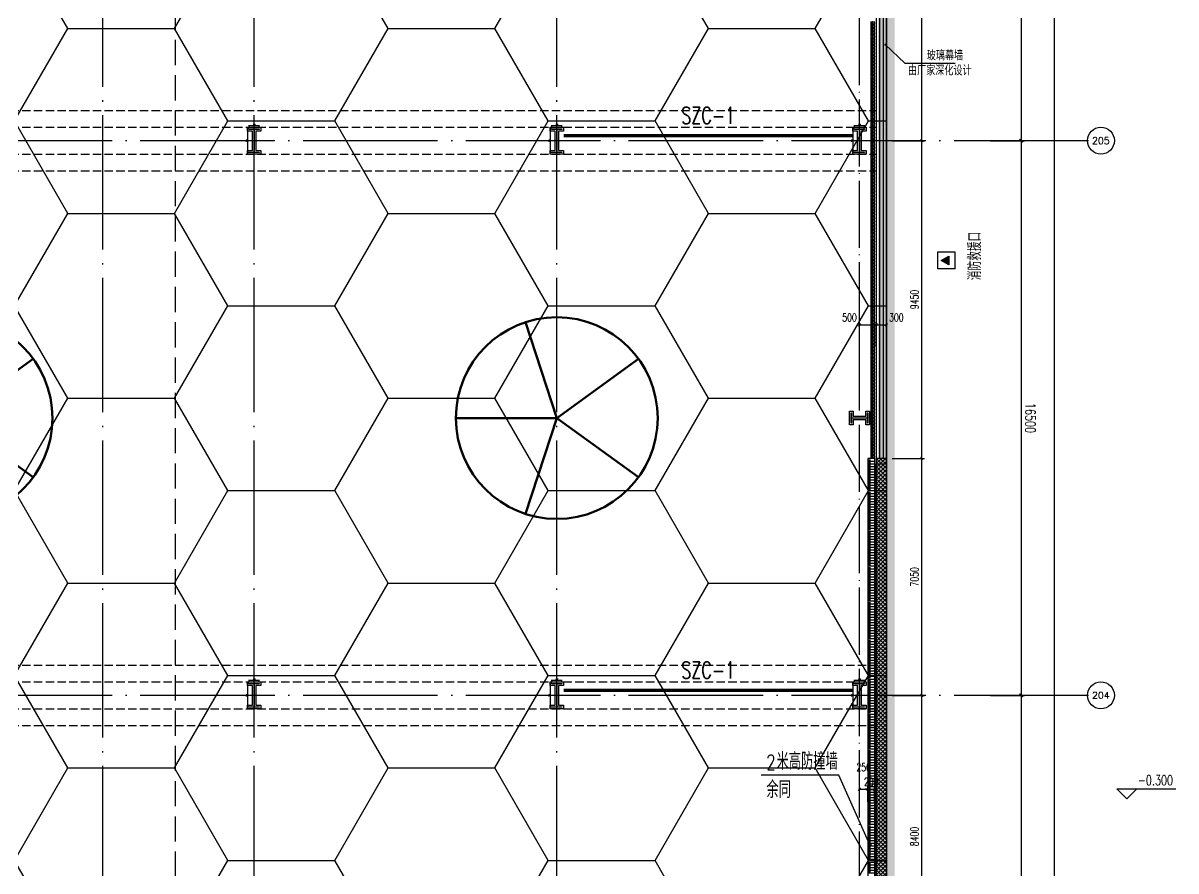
# Model space of a CAD drawing. Extents: x -821772 to -21949, y 506164 to 1049594.
# Drawn here: x -153727 to -119443, y 684346 to 709570 of the extents above; entities that cross this region are included whole.
import ezdxf
from ezdxf.enums import TextEntityAlignment as Align
from ezdxf.xclip import XClip

# ---------------------------------------------------------------- set-up
doc = ezdxf.new("R2010")
doc.units = 0
doc.header["$LTSCALE"] = 1000
doc.header["$MEASUREMENT"] = 0
doc.header["$XCLIPFRAME"] = 2
for name, pattern in [('10平面20250807_t3$0$CENTER', [2, 1.25, -0.25, 0.25, -0.25]), ('10平面20250807_t3$0$DASH', [0.35, 0.25, -0.1]), ('10平面20250807_t3$0$DOTE', [2.42, 2, -0.2, 0.02, -0.2]), ('DASH', [0.35, 0.25, -0.1])]:
    doc.linetypes.add(name, pattern=pattern)
doc.layers.get('Defpoints').update_dxf_attribs({"color": 210})
for name, color, linetype, lineweight in [('1-防火分区线', 201, 'DASH', 50), ('10平面20250807_t3$0$THIN', 8, 'Continuous', 0), ('10平面20250807_t3$0$柱间支撑', 8, '10平面20250807_t3$0$CENTER', 0)]:
    doc.layers.add(name, color=color, linetype=linetype, lineweight=lineweight)
for name, color, linetype in [('10平面20250807_t3$0$99平面图例外参$0$A-HATCH-2', 8, 'Continuous'), ('10平面20250807_t3$0$A-AXIS-D', 8, 'Continuous'), ('10平面20250807_t3$0$A-AXIS-DOTE', 8, '10平面20250807_t3$0$DOTE'), ('10平面20250807_t3$0$A-AXIS-DP', 8, 'Continuous'), ('10平面20250807_t3$0$A-AXIS-SYMB', 8, 'Continuous'), ('10平面20250807_t3$0$A-HATCH-2', 8, 'Continuous'), ('10平面20250807_t3$0$A-HRAIL', 8, 'Continuous'), ('10平面20250807_t3$0$A-LIN-V', 8, 'Continuous'), ('10平面20250807_t3$0$A-TEXT', 8, 'Continuous'), ('10平面20250807_t3$0$A-WINDOW', 8, 'Continuous'), ('10平面20250807_t3$0$AS-COLN', 8, 'Continuous'), ('10平面20250807_t3$0$AS-WALL', 8, 'Continuous'), ('10平面20250807_t3$0$AS-结构边线层', 8, 'Continuous'), ('10平面20250807_t3$0$CURTWALL', 8, 'Continuous'), ('10平面20250807_t3$0$DIM_SYMB', 8, 'Continuous'), ('10平面20250807_t3$0$PUB_HATCH', 8, 'Continuous'), ('10平面20250807_t3$0$PUB_TEXT', 8, 'Continuous'), ('10平面20250807_t3$0$RP-N2-01$0$$0$A-WIND-J', 8, 'Continuous'), ('10平面20250807_t3$0$RP-N2-01$0$A-WIND-J', 8, 'Continuous'), ('10平面20250807_t3$0$建-标高', 8, 'Continuous'), ('PUB_HATCH', 8, 'Continuous')]:
    doc.layers.add(name, color=color, linetype=linetype)
doc.styles.add('10平面20250807_t3$0$_TCH_AXIS', font='COMPLEX', dxfattribs={"bigfont": 'GBCBIG'})
doc.styles.add('10平面20250807_t3$0$_TCH_DIM', font='SIMPLEX', dxfattribs={"bigfont": 'GBCBIG'})
doc.styles.add('10平面20250807_t3$0$_TCH_DIM_T3', font='SIMPLEX', dxfattribs={"width": 0.705882, "bigfont": 'GBCBIG'})
doc.styles.add('10平面20250807_t3$0$A-DIM_T3', font='SIMPLEX', dxfattribs={"width": 0.705882, "bigfont": 'GBCBIG'})
doc.styles.add('10平面20250807_t3$0$A-STANDARD', font='SIMPLEX', dxfattribs={"bigfont": 'GBCBIG'})
doc.styles.add('10平面20250807_t3$0$TSSD_Rein', font='tj-romans1.shx', dxfattribs={"width": 0.7, "bigfont": 'tj-hztxt.shx'})
doc.dimstyles.new('10平面20250807_t3$0$_TCH_ARCH&&10', dxfattribs={"dimtxt": 29.75, "dimasz": 10, "dimexe": 10, "dimexo": 10, "dimgap": 12.625, "dimtad": 1, "dimdec": 0, "dimzin": 0, "dimdsep": 46, "dimtxsty": '10平面20250807_t3$0$_TCH_DIM_T3', "dimblk": '10平面20250807_t3$0$_ArchTick', "dimcen": 0.09, "dimclrt": 7, "dimazin": 2, "dimtfac": 1, "dimtdec": 0, "dimtix": 1, "dimtmove": 2, "dimatfit": 3, "dimfxl": 0, "dimtolj": 1, "dimtzin": 0, "dimarcsym": 0})
doc.dimstyles.new('10平面20250807_t3$0$_TCH_ARCH&&100', dxfattribs={"dimtxt": 297.5, "dimasz": 100, "dimexe": 100, "dimexo": 100, "dimgap": 126.25, "dimtad": 1, "dimdec": 0, "dimzin": 0, "dimdsep": 46, "dimtxsty": '10平面20250807_t3$0$_TCH_DIM_T3', "dimblk": '10平面20250807_t3$0$_ArchTick', "dimcen": 0.09, "dimclrt": 7, "dimazin": 2, "dimtfac": 1, "dimtdec": 0, "dimtix": 1, "dimtmove": 2, "dimatfit": 3, "dimfxl": 0, "dimtolj": 1, "dimtzin": 0, "dimarcsym": 0})
doc.dimstyles.new('10平面20250807_t3$0$_TCH_ARCH&&80', dxfattribs={"dimtxt": 238, "dimasz": 80, "dimexe": 80, "dimexo": 80, "dimgap": 101, "dimtad": 1, "dimdec": 0, "dimzin": 0, "dimdsep": 46, "dimtxsty": '10平面20250807_t3$0$_TCH_DIM_T3', "dimblk": '10平面20250807_t3$0$_ArchTick', "dimcen": 0.09, "dimclrt": 7, "dimazin": 2, "dimtfac": 1, "dimtdec": 0, "dimtix": 1, "dimtmove": 2, "dimatfit": 3, "dimfxl": 0, "dimtolj": 1, "dimtzin": 0, "dimarcsym": 0})
doc.dimstyles.new('10平面20250807_t3$0$A-DIM&&100', dxfattribs={"dimtxt": 297.5, "dimasz": 100, "dimexe": 100, "dimexo": 100, "dimgap": 126.25, "dimtad": 1, "dimdec": 0, "dimzin": 0, "dimdsep": 46, "dimtxsty": '10平面20250807_t3$0$A-DIM_T3', "dimblk": '10平面20250807_t3$0$_ArchTick', "dimcen": 0.09, "dimclrt": 7, "dimazin": 2, "dimtfac": 1, "dimtdec": 0, "dimtix": 1, "dimtmove": 2, "dimatfit": 3, "dimfxl": 0, "dimtolj": 1, "dimtzin": 0, "dimarcsym": 0})

# ---------------------------------------------------------------- blocks, each defined once
blk = doc.blocks.new('10平面20250807_t3$0$_ArchTick')
at = {"color": 0, "linetype": 'ByBlock', "const_width": 0.4}
blk.add_lwpolyline([(-0.5, -0.5), (0.5, 0.5)], dxfattribs=at)
blk = doc.blocks.new('*D9960')
at = {"layer": '10平面20250807_t3$0$A-AXIS-D', "color": 0, "lineweight": -2}
for p, q in [((95776, -82250), (96792, -82250)), ((96692, -82250), (96692, -98750)), ((95776, -98750), (96792, -98750))]:
    blk.add_line(p, q, dxfattribs=at)
at = {"layer": 'Defpoints', "color": 0}
for p in [(95676, -82250), (95676, -98750), (96692, -98750)]:
    blk.add_point(p, dxfattribs=at)
at = {"layer": '10平面20250807_t3$0$A-AXIS-D', "color": 0, "lineweight": -2, "xscale": 100, "yscale": 100, "zscale": 100}
for p, rotation in [((96692, -82250), 90), ((96692, -98750), 270)]:
    blk.add_blockref('10平面20250807_t3$0$_ArchTick', p, dxfattribs=dict(at, rotation=rotation))
at = {"layer": '10平面20250807_t3$0$A-AXIS-D', "color": 7, "insert": (96967, -90500), "char_height": 297.5, "attachment_point": 5, "rotation": 270, "style": '10平面20250807_t3$0$A-DIM_T3'}
blk.add_mtext('\\A1;16500', dxfattribs=at)
blk = doc.blocks.new('*D9961')
at = {"layer": '10平面20250807_t3$0$A-AXIS-D', "color": 0, "lineweight": -2}
for p, q in [((95776, -98750), (96792, -98750)), ((96692, -98750), (96692, -115250)), ((95776, -115250), (96792, -115250))]:
    blk.add_line(p, q, dxfattribs=at)
at = {"layer": 'Defpoints', "color": 0}
for p in [(95676, -98750), (95676, -115250), (96692, -115250)]:
    blk.add_point(p, dxfattribs=at)
at = {"layer": '10平面20250807_t3$0$A-AXIS-D', "color": 0, "lineweight": -2, "xscale": 100, "yscale": 100, "zscale": 100}
for p, rotation in [((96692, -98750), 90), ((96692, -115250), 270)]:
    blk.add_blockref('10平面20250807_t3$0$_ArchTick', p, dxfattribs=dict(at, rotation=rotation))
at = {"layer": '10平面20250807_t3$0$A-AXIS-D', "color": 7, "insert": (96967, -107000), "char_height": 297.5, "attachment_point": 5, "rotation": 270, "style": '10平面20250807_t3$0$A-DIM_T3'}
blk.add_mtext('\\A1;16500', dxfattribs=at)
blk = doc.blocks.new('*D9962')
at = {"layer": '10平面20250807_t3$0$A-AXIS-D', "color": 0, "lineweight": -2}
for p, q in [((95776, -115250), (96792, -115250)), ((96692, -115250), (96692, -131750)), ((95776, -131750), (96792, -131750))]:
    blk.add_line(p, q, dxfattribs=at)
at = {"layer": 'Defpoints', "color": 0}
for p in [(95676, -115250), (95676, -131750), (96692, -131750)]:
    blk.add_point(p, dxfattribs=at)
at = {"layer": '10平面20250807_t3$0$A-AXIS-D', "color": 0, "lineweight": -2, "xscale": 100, "yscale": 100, "zscale": 100}
for p, rotation in [((96692, -115250), 90), ((96692, -131750), 270)]:
    blk.add_blockref('10平面20250807_t3$0$_ArchTick', p, dxfattribs=dict(at, rotation=rotation))
at = {"layer": '10平面20250807_t3$0$A-AXIS-D', "color": 7, "insert": (96967, -123500), "char_height": 297.5, "attachment_point": 5, "rotation": 270, "style": '10平面20250807_t3$0$A-DIM_T3'}
blk.add_mtext('\\A1;16500', dxfattribs=at)
blk = doc.blocks.new('*D10046')
at = {"layer": '10平面20250807_t3$0$A-AXIS-D', "color": 0, "lineweight": -2}
for p, q in [((95876, -81600), (97772, -81600)), ((97672, -81600), (97672, -165400)), ((95876, -165400), (97772, -165400))]:
    blk.add_line(p, q, dxfattribs=at)
at = {"layer": 'Defpoints', "color": 0}
for p in [(95776, -81600), (95776, -165400), (97672, -165400)]:
    blk.add_point(p, dxfattribs=at)
at = {"layer": '10平面20250807_t3$0$A-AXIS-D', "color": 0, "lineweight": -2, "xscale": 100, "yscale": 100, "zscale": 100}
for p, rotation in [((97672, -81600), 90), ((97672, -165400), 270)]:
    blk.add_blockref('10平面20250807_t3$0$_ArchTick', p, dxfattribs=dict(at, rotation=rotation))
at = {"layer": '10平面20250807_t3$0$A-AXIS-D', "color": 7, "insert": (97947, -123500), "char_height": 297.5, "attachment_point": 5, "rotation": 270, "style": '10平面20250807_t3$0$_TCH_DIM_T3'}
blk.add_mtext('\\A1;83800', dxfattribs=at)
blk = doc.blocks.new('10平面20250807_t3$0$43243')
at = {"layer": '10平面20250807_t3$0$AS-结构边线层'}
blk.add_lwpolyline([(-155994, 639720), (-146454, 639720), (-146454, 640170), (-144354, 640170), (-144354, 639720), (-128354, 639720), (-128354, 658060), (-128054, 658060), (-128054, 681330), (-128354, 681330), (-128354, 696460), (-128054, 696460), (-128054, 715680), (-128354, 715680), (-128354, 722920), (-128354, 722920), (-144354, 722920), (-144354, 722470), (-146454, 722470), (-146454, 722920), (-155994, 722920)], dxfattribs=at)
blk = doc.blocks.new('*D10488')
at = {"layer": '10平面20250807_t3$0$A-AXIS-DP', "color": 0, "lineweight": -2}
for p, q in [((-195790, 766880), (-195790, 766929)), ((-195790, 766919), (-195490, 766919)), ((-195490, 766880), (-195490, 766929))]:
    blk.add_line(p, q, dxfattribs=at)
at = {"layer": 'Defpoints', "color": 0}
for p in [(-195790, 766870), (-195490, 766919), (-195490, 766870)]:
    blk.add_point(p, dxfattribs=at)
at = {"layer": '10平面20250807_t3$0$A-AXIS-DP', "color": 0, "lineweight": -2, "xscale": 10, "yscale": 10, "zscale": 10, "rotation": 180}
blk.add_blockref('10平面20250807_t3$0$_ArchTick', (-195790, 766919), dxfattribs=at)
at = {"layer": '10平面20250807_t3$0$A-AXIS-DP', "color": 0, "lineweight": -2, "xscale": 10, "yscale": 10, "zscale": 10}
blk.add_blockref('10平面20250807_t3$0$_ArchTick', (-195490, 766919), dxfattribs=at)
at = {"layer": '10平面20250807_t3$0$A-AXIS-DP', "color": 7, "insert": (-195640, 766946), "char_height": 29.8, "attachment_point": 5, "style": '10平面20250807_t3$0$_TCH_DIM_T3'}
blk.add_mtext('\\A1;300', dxfattribs=at)
blk = doc.blocks.new('*D10489')
at = {"layer": '10平面20250807_t3$0$A-AXIS-DP', "color": 0, "lineweight": -2}
for p, q in [((-195800, 766820), (-195841, 766820)), ((-195831, 766120), (-195831, 766820)), ((-195800, 766120), (-195841, 766120))]:
    blk.add_line(p, q, dxfattribs=at)
at = {"layer": 'Defpoints', "color": 0}
for p in [(-195831, 766820), (-195790, 766820), (-195790, 766120)]:
    blk.add_point(p, dxfattribs=at)
at = {"layer": '10平面20250807_t3$0$A-AXIS-DP', "color": 0, "lineweight": -2, "xscale": 10, "yscale": 10, "zscale": 10}
for p, rotation in [((-195831, 766820), 90), ((-195831, 766120), 270)]:
    blk.add_blockref('10平面20250807_t3$0$_ArchTick', p, dxfattribs=dict(at, rotation=rotation))
at = {"layer": '10平面20250807_t3$0$A-AXIS-DP', "color": 7, "insert": (-195859, 766470), "char_height": 29.8, "attachment_point": 5, "rotation": 90, "style": '10平面20250807_t3$0$_TCH_DIM_T3'}
blk.add_mtext('\\A1;700', dxfattribs=at)
blk = doc.blocks.new('10平面20250807_t3$0$342343243')
at = {"layer": '10平面20250807_t3$0$A-AXIS-DP', "color": 5}
blk.add_lwpolyline([(-155704, 832070), (-155404, 832070), (-155404, 832058), (-155550, 832058), (-155550, 831582), (-155404, 831582), (-155404, 831570), (-155704, 831570), (-155704, 831582), (-155558, 831582), (-155558, 832058), (-155704, 832058), (-155704, 832070)], close=True, dxfattribs=at)
at = {"layer": '10平面20250807_t3$0$A-HATCH-2'}
blk.add_lwpolyline([(-155754, 832120), (-155354, 832120), (-155354, 832008), (-155500, 832008), (-155500, 831632), (-155354, 831632), (-155354, 831520), (-155754, 831520), (-155754, 831632), (-155608, 831632), (-155608, 832008), (-155754, 832008)], close=True, dxfattribs=at)
blk = doc.blocks.new('10平面20250807_t3$0$w42343')
at = {"layer": '10平面20250807_t3$0$A-HATCH-2', "linetype": '10平面20250807_t3$0$DASH'}
for p, q in [((-263654.2, 706970), (-128354.2, 706970)), ((-263654.2, 706470), (-128354.2, 706470)), ((-263654.2, 705670), (-128354.2, 705670)), ((-263654.2, 705170), (-128354.2, 705170)), ((-263654.2, 690470), (-128354.2, 690470)), ((-263654.2, 689970), (-128354.2, 689970)), ((-263654.2, 689170), (-128354.2, 689170)), ((-263654.2, 688670), (-128354.2, 688670))]:
    blk.add_line(p, q, dxfattribs=at)
blk = doc.blocks.new('10平面20250807_t3$0$w4324324')
at = {"layer": '10平面20250807_t3$0$A-HATCH-2', "lineweight": 60}
for q in [(-1694760, 686605), (-1697614, 684532), (-1691907, 684532), (-1696524, 681178), (-1692997, 681178)]:
    blk.add_line((-1694760, 683605), q, dxfattribs=at)
blk.add_circle((-1694760, 683605), 3000, dxfattribs=at)
blk = doc.blocks.new('10平面20250807_t3$0$ner546')
at = {"layer": '10平面20250807_t3$0$A-LIN-V'}
for p in [(614780, -46744), (614780, -64744)]:
    blk.add_blockref('10平面20250807_t3$0$w4324324', p, dxfattribs=at)
blk = doc.blocks.new('10平面20250807_t3$0$RP-N2-01$0$$0$xfjy')
at = {"layer": '10平面20250807_t3$0$RP-N2-01$0$$0$A-WIND-J'}
h = blk.add_hatch(color=256, dxfattribs=at)
h.dxf.hatch_style = 1
h.paths.add_polyline_path([(1141876, -26214), (1142135, -26214), (1142005, -25989)])
at = {"layer": '10平面20250807_t3$0$RP-N2-01$0$$0$A-WIND-J', "const_width": 25}
blk.add_lwpolyline([(1141755, -25889), (1141755, -26389), (1142255, -26389), (1142255, -25889)], close=True, dxfattribs=at)
at = {"layer": '10平面20250807_t3$0$RP-N2-01$0$$0$A-WIND-J'}
for points in [[(1141755, -26389), (1142255, -26389), (1142255, -25889), (1141755, -25889)], [(1141876, -26214), (1142135, -26214), (1142005, -25989)]]:
    blk.add_lwpolyline(points, close=True, dxfattribs=at)
blk = doc.blocks.new('10平面20250807_t3$0$RP-N2-01$0$xfjy')
at = {"layer": '10平面20250807_t3$0$RP-N2-01$0$$0$A-WIND-J'}
blk.add_blockref('10平面20250807_t3$0$RP-N2-01$0$$0$xfjy', (0, 0), dxfattribs=at)
blk = doc.blocks.new('10平面20250807_t3$0$1232')
at = {"layer": '10平面20250807_t3$0$RP-N2-01$0$A-WIND-J', "xscale": -1.000000000000001, "rotation": 90}
blk.add_blockref('10平面20250807_t3$0$RP-N2-01$0$xfjy', (-152409, 1844515, 0), dxfattribs=at)
at = {"layer": '10平面20250807_t3$0$A-TEXT', "style": '10平面20250807_t3$0$_TCH_DIM'}
blk.add_text('消防救援口', height=384.1, rotation=90, dxfattribs=at).set_placement((-125237, 701920, 0))
blk = doc.blocks.new('10平面20250807_t3$0$23124232432')
at = {"layer": '10平面20250807_t3$0$柱间支撑', "const_width": 100}
for points in [[(-129054, 706220), (-137654, 706220)], [(-129054, 689720), (-137654, 689720)]]:
    blk.add_lwpolyline(points, dxfattribs=at)
at = {"layer": '10平面20250807_t3$0$THIN', "style": '10平面20250807_t3$0$TSSD_Rein', "width": 0.7}
for p in [(-133354, 706420), (-133354, 689920)]:
    blk.add_text('SZC-1', height=500, dxfattribs=at).set_placement(p, align=Align.BOTTOM_CENTER)
blk = doc.blocks.new('10平面20250807_t3$0$99平面图例外参$0$$LinePat$填挖边坡')
at = {"color": 0}
for p, q in [((0, 0), (0, -1500)), ((300, 0), (300, -600))]:
    blk.add_line(p, q, dxfattribs=at)
at = {"layer": 'Defpoints', "color": 0}
blk.add_point((600, 0), dxfattribs=at)
blk = doc.blocks.new('10平面20250807_t3$0$99平面图例外参$0$$LinePat$圆环')
for points in [[(0, 150), (300, 150)], [(0, 0), (300, 0)], [(0, -150), (300, -150)]]:
    blk.add_lwpolyline(points)
at = {"color": 0}
blk.add_circle((150, 0), 150, dxfattribs=at)
blk = doc.blocks.new('10平面20250807_t3$0$34242343243')
at = {"layer": '10平面20250807_t3$0$A-LIN-V'}
for p, q in [((-128604, 696620), (-128604, 681170)), ((-128404, 696620), (-128604, 696620)), ((-128404, 696620), (-128404, 681170))]:
    blk.add_line(p, q, dxfattribs=at)
at = {"layer": '10平面20250807_t3$0$99平面图例外参$0$A-HATCH-2', "color": 203, "xscale": 0.1334196891197501, "yscale": 0.1333333333333333, "zscale": 0.1333333333333333, "rotation": 90.00000000081378}
for p in [(-128604, 696540), (-128604, 696460), (-128604, 696380), (-128604, 696300), (-128604, 696220), (-128604, 696140), (-128604, 696060), (-128604, 695980), (-128604, 695900), (-128604, 695819), (-128604, 695739), (-128604, 695659), (-128604, 695579), (-128604, 695499), (-128604, 695419), (-128604, 695339), (-128604, 695259), (-128604, 695179), (-128604, 695099), (-128604, 695019), (-128604, 694939), (-128604, 694859), (-128604, 694779), (-128604, 694699), (-128604, 694619), (-128604, 694539), (-128604, 694459), (-128604, 694379), (-128604, 694298), (-128604, 694218), (-128604, 694138), (-128604, 694058), (-128604, 693978), (-128604, 693898), (-128604, 693818), (-128604, 693738), (-128604, 693658), (-128604, 693578), (-128604, 693498), (-128604, 693418), (-128604, 693338), (-128604, 693258), (-128604, 693178), (-128604, 693098), (-128604, 693018), (-128604, 692938), (-128604, 692858), (-128604, 692778), (-128604, 692697), (-128604, 692617), (-128604, 692537), (-128604, 692457), (-128604, 692377), (-128604, 692297), (-128604, 692217), (-128604, 692137), (-128604, 692057), (-128604, 691977), (-128604, 691897), (-128604, 691817), (-128604, 691737), (-128604, 691657), (-128604, 691577), (-128604, 691497), (-128604, 691417), (-128604, 691337), (-128604, 691257), (-128604, 691176), (-128604, 691096), (-128604, 691016), (-128604, 690936), (-128604, 690856), (-128604, 690776), (-128604, 690696), (-128604, 690616), (-128604, 690536), (-128604, 690456), (-128604, 690376), (-128604, 690296), (-128604, 690216), (-128604, 690136), (-128604, 690056), (-128604, 689976), (-128604, 689896), (-128604, 689816), (-128604, 689736), (-128604, 689655), (-128604, 689575), (-128604, 689495), (-128604, 689415), (-128604, 689335), (-128604, 689255), (-128604, 689175), (-128604, 689095), (-128604, 689015), (-128604, 688935), (-128604, 688855), (-128604, 688775), (-128604, 688695), (-128604, 688615), (-128604, 688535), (-128604, 688455), (-128604, 688375), (-128604, 688295), (-128604, 688215), (-128604, 688135), (-128604, 688054), (-128604, 687974), (-128604, 687894), (-128604, 687814), (-128604, 687734), (-128604, 687654), (-128604, 687574), (-128604, 687494), (-128604, 687414), (-128604, 687334), (-128604, 687254), (-128604, 687174), (-128604, 687094), (-128604, 687014), (-128604, 686934), (-128604, 686854), (-128604, 686774), (-128604, 686694), (-128604, 686614), (-128604, 686533), (-128604, 686453), (-128604, 686373), (-128604, 686293), (-128604, 686213), (-128604, 686133), (-128604, 686053), (-128604, 685973), (-128604, 685893), (-128604, 685813), (-128604, 685733), (-128604, 685653), (-128604, 685573), (-128604, 685493), (-128604, 685413), (-128604, 685333), (-128604, 685253), (-128604, 685173), (-128604, 685093), (-128604, 685012), (-128604, 684932), (-128604, 684852), (-128604, 684772), (-128604, 684692), (-128604, 684612), (-128604, 684532), (-128604, 684452), (-128604, 684372), (-128604, 684292)]:
    blk.add_blockref('10平面20250807_t3$0$99平面图例外参$0$$LinePat$填挖边坡', p, dxfattribs=at)
at = {"layer": '10平面20250807_t3$0$A-HRAIL', "xscale": 0.3333333333304609, "yscale": 0.3333333333304609, "zscale": 0.3333333333304609, "rotation": 90}
for p in [(-128454, 709520), (-128454, 709420), (-128454, 709320), (-128454, 709220), (-128454, 709120), (-128454, 709020), (-128454, 708920), (-128454, 708820), (-128454, 708720), (-128454, 708620), (-128454, 708520), (-128454, 708420), (-128454, 708320), (-128454, 708220), (-128454, 708120), (-128454, 708020), (-128454, 707920), (-128454, 707820), (-128454, 707720), (-128454, 707620), (-128454, 707520), (-128454, 707420), (-128454, 707320), (-128454, 707220), (-128454, 707120), (-128454, 707020), (-128454, 706920), (-128454, 706820), (-128454, 706720), (-128454, 706620), (-128454, 706520), (-128454, 706420), (-128454, 706320), (-128454, 706220), (-128454, 706120), (-128454, 706020), (-128454, 705920), (-128454, 705820), (-128454, 705720), (-128454, 705620), (-128454, 705520), (-128454, 705420), (-128454, 705320), (-128454, 705220), (-128454, 705120), (-128454, 705020), (-128454, 704920), (-128454, 704820), (-128454, 704720), (-128454, 704620), (-128454, 704520), (-128454, 704420), (-128454, 704320), (-128454, 704220), (-128454, 704120), (-128454, 704020), (-128454, 703920), (-128454, 703820), (-128454, 703720), (-128454, 703620), (-128454, 703520), (-128454, 703420), (-128454, 703320), (-128454, 703220), (-128454, 703120), (-128454, 703020), (-128454, 702920), (-128454, 702820), (-128454, 702720), (-128454, 702620), (-128454, 702520), (-128454, 702420), (-128454, 702320), (-128454, 702220), (-128454, 702120), (-128454, 702020), (-128454, 701920), (-128454, 701820), (-128454, 701720), (-128454, 701620), (-128454, 701520), (-128454, 701420), (-128454, 701320), (-128454, 701220), (-128454, 701120), (-128454, 701020), (-128454, 700920), (-128454, 700820), (-128454, 700720), (-128454, 700620), (-128454, 700520), (-128454, 700420), (-128454, 700320), (-128454, 700220), (-128454, 700120), (-128454, 700020), (-128454, 699920), (-128454, 699820), (-128454, 699720), (-128454, 699620), (-128454, 699520), (-128454, 699420), (-128454, 699320), (-128454, 699220), (-128454, 699120), (-128454, 699020), (-128454, 698920), (-128454, 698820), (-128454, 698720), (-128454, 698620), (-128454, 698520), (-128454, 698420), (-128454, 698320), (-128454, 698220), (-128454, 698120), (-128454, 698020), (-128454, 697920), (-128454, 697820), (-128454, 697720), (-128454, 697620), (-128454, 697520), (-128454, 697420), (-128454, 697320), (-128454, 697220), (-128454, 697120), (-128454, 697020), (-128454, 696920), (-128454, 696820), (-128454, 696720), (-128454, 696620)]:
    blk.add_blockref('10平面20250807_t3$0$99平面图例外参$0$$LinePat$圆环', p, dxfattribs=at)
blk = doc.blocks.new('*D11348')
at = {"layer": '10平面20250807_t3$0$A-AXIS-DP', "color": 0, "lineweight": -2}
for p, q in [((-128854, 686400), (-128854, 686856)), ((-128854, 686776), (-128604, 686776)), ((-128604, 686400), (-128604, 686856))]:
    blk.add_line(p, q, dxfattribs=at)
at = {"layer": 'Defpoints', "color": 0}
for p in [(-128604, 686776), (-128854, 686320), (-128604, 686320)]:
    blk.add_point(p, dxfattribs=at)
at = {"layer": '10平面20250807_t3$0$A-AXIS-DP', "color": 0, "lineweight": -2, "xscale": 80, "yscale": 80, "zscale": 80, "rotation": 180}
blk.add_blockref('10平面20250807_t3$0$_ArchTick', (-128854, 686776), dxfattribs=at)
at = {"layer": '10平面20250807_t3$0$A-AXIS-DP', "color": 0, "lineweight": -2, "xscale": 80, "yscale": 80, "zscale": 80}
blk.add_blockref('10平面20250807_t3$0$_ArchTick', (-128604, 686776), dxfattribs=at)
at = {"layer": '10平面20250807_t3$0$A-AXIS-DP', "color": 7, "insert": (-128729, 687430), "char_height": 238, "attachment_point": 5, "style": '10平面20250807_t3$0$_TCH_DIM_T3'}
blk.add_mtext('\\A1;250', dxfattribs=at)
blk = doc.blocks.new('*D11349')
at = {"layer": '10平面20250807_t3$0$A-AXIS-DP', "color": 0, "lineweight": -2}
for p, q in [((-128604, 686776), (-128684, 686776)), ((-128604, 686400), (-128604, 686856)), ((-128604, 686776), (-128404, 686776)), ((-128404, 686400), (-128404, 686856)), ((-128404, 686776), (-128324, 686776))]:
    blk.add_line(p, q, dxfattribs=at)
at = {"layer": 'Defpoints', "color": 0}
for p in [(-128404, 686776), (-128604, 686320), (-128404, 686320)]:
    blk.add_point(p, dxfattribs=at)
at = {"layer": '10平面20250807_t3$0$A-AXIS-DP', "color": 0, "lineweight": -2, "xscale": 80, "yscale": 80, "zscale": 80}
blk.add_blockref('10平面20250807_t3$0$_ArchTick', (-128604, 686776), dxfattribs=at)
at = {"layer": '10平面20250807_t3$0$A-AXIS-DP', "color": 0, "lineweight": -2, "xscale": 80, "yscale": 80, "zscale": 80, "rotation": 180}
blk.add_blockref('10平面20250807_t3$0$_ArchTick', (-128404, 686776), dxfattribs=at)
at = {"layer": '10平面20250807_t3$0$A-AXIS-DP', "color": 7, "insert": (-128504, 686996), "char_height": 238, "attachment_point": 5, "style": '10平面20250807_t3$0$_TCH_DIM_T3'}
blk.add_mtext('\\A1;200', dxfattribs=at)
blk = doc.blocks.new('*D11746')
at = {"layer": '10平面20250807_t3$0$A-AXIS-DP', "color": 0, "lineweight": -2}
for p, q in [((-128854, 699950), (-128854, 700670)), ((-128854, 700590), (-128354, 700590)), ((-128354, 699950), (-128354, 700670))]:
    blk.add_line(p, q, dxfattribs=at)
at = {"layer": 'Defpoints', "color": 0}
for p in [(-128354, 700590), (-128854, 699870), (-128354, 699870)]:
    blk.add_point(p, dxfattribs=at)
at = {"layer": '10平面20250807_t3$0$A-AXIS-DP', "color": 0, "lineweight": -2, "xscale": 80, "yscale": 80, "zscale": 80, "rotation": 180}
blk.add_blockref('10平面20250807_t3$0$_ArchTick', (-128854, 700590), dxfattribs=at)
at = {"layer": '10平面20250807_t3$0$A-AXIS-DP', "color": 0, "lineweight": -2, "xscale": 80, "yscale": 80, "zscale": 80}
blk.add_blockref('10平面20250807_t3$0$_ArchTick', (-128354, 700590), dxfattribs=at)
at = {"layer": '10平面20250807_t3$0$A-AXIS-DP', "color": 7, "insert": (-129150, 700810), "char_height": 238, "attachment_point": 5, "style": '10平面20250807_t3$0$_TCH_DIM_T3'}
blk.add_mtext('\\A1;500', dxfattribs=at)
blk = doc.blocks.new('*D11747')
at = {"layer": '10平面20250807_t3$0$A-AXIS-DP', "color": 0, "lineweight": -2}
for p, q in [((-128354, 699950), (-128354, 700670)), ((-128354, 700590), (-128054, 700590)), ((-128054, 699950), (-128054, 700670))]:
    blk.add_line(p, q, dxfattribs=at)
at = {"layer": 'Defpoints', "color": 0}
for p in [(-128054, 700590), (-128354, 699870), (-128054, 699870)]:
    blk.add_point(p, dxfattribs=at)
at = {"layer": '10平面20250807_t3$0$A-AXIS-DP', "color": 0, "lineweight": -2, "xscale": 80, "yscale": 80, "zscale": 80, "rotation": 180}
blk.add_blockref('10平面20250807_t3$0$_ArchTick', (-128354, 700590), dxfattribs=at)
at = {"layer": '10平面20250807_t3$0$A-AXIS-DP', "color": 0, "lineweight": -2, "xscale": 80, "yscale": 80, "zscale": 80}
blk.add_blockref('10平面20250807_t3$0$_ArchTick', (-128054, 700590), dxfattribs=at)
at = {"layer": '10平面20250807_t3$0$A-AXIS-DP', "color": 7, "insert": (-127758, 700810), "char_height": 238, "attachment_point": 5, "style": '10平面20250807_t3$0$_TCH_DIM_T3'}
blk.add_mtext('\\A1;300', dxfattribs=at)
blk = doc.blocks.new('*D12366')
at = {"layer": '10平面20250807_t3$0$A-AXIS-DP', "color": 0, "lineweight": -2}
for p, q in [((-127880, 715520), (-126917, 715520)), ((-126997, 706070), (-126997, 715520)), ((-127880, 706070), (-126917, 706070))]:
    blk.add_line(p, q, dxfattribs=at)
at = {"layer": 'Defpoints', "color": 0}
for p in [(-127960, 715520), (-126997, 715520), (-127960, 706070)]:
    blk.add_point(p, dxfattribs=at)
at = {"layer": '10平面20250807_t3$0$A-AXIS-DP', "color": 0, "lineweight": -2, "xscale": 80, "yscale": 80, "zscale": 80}
for p, rotation in [((-126997, 715520), 90), ((-126997, 706070), 270)]:
    blk.add_blockref('10平面20250807_t3$0$_ArchTick', p, dxfattribs=dict(at, rotation=rotation))
at = {"layer": '10平面20250807_t3$0$A-AXIS-DP', "color": 7, "insert": (-127217, 710795), "char_height": 238, "attachment_point": 5, "rotation": 90, "style": '10平面20250807_t3$0$_TCH_DIM_T3'}
blk.add_mtext('\\A1;9450', dxfattribs=at)
blk = doc.blocks.new('*D12367')
at = {"layer": '10平面20250807_t3$0$A-AXIS-DP', "color": 0, "lineweight": -2}
for p, q in [((-127880, 706070), (-126917, 706070)), ((-126997, 696620), (-126997, 706070)), ((-127880, 696620), (-126917, 696620))]:
    blk.add_line(p, q, dxfattribs=at)
at = {"layer": 'Defpoints', "color": 0}
for p in [(-127960, 706070), (-126997, 706070), (-127960, 696620)]:
    blk.add_point(p, dxfattribs=at)
at = {"layer": '10平面20250807_t3$0$A-AXIS-DP', "color": 0, "lineweight": -2, "xscale": 80, "yscale": 80, "zscale": 80}
for p, rotation in [((-126997, 706070), 90), ((-126997, 696620), 270)]:
    blk.add_blockref('10平面20250807_t3$0$_ArchTick', p, dxfattribs=dict(at, rotation=rotation))
at = {"layer": '10平面20250807_t3$0$A-AXIS-DP', "color": 7, "insert": (-127217, 701345), "char_height": 238, "attachment_point": 5, "rotation": 90, "style": '10平面20250807_t3$0$_TCH_DIM_T3'}
blk.add_mtext('\\A1;9450', dxfattribs=at)
blk = doc.blocks.new('*D12368')
at = {"layer": '10平面20250807_t3$0$A-AXIS-DP', "color": 0, "lineweight": -2}
for p, q in [((-127880, 696620), (-126917, 696620)), ((-126997, 689570), (-126997, 696620)), ((-127880, 689570), (-126917, 689570))]:
    blk.add_line(p, q, dxfattribs=at)
at = {"layer": 'Defpoints', "color": 0}
for p in [(-127960, 696620), (-126997, 696620), (-127960, 689570)]:
    blk.add_point(p, dxfattribs=at)
at = {"layer": '10平面20250807_t3$0$A-AXIS-DP', "color": 0, "lineweight": -2, "xscale": 80, "yscale": 80, "zscale": 80}
for p, rotation in [((-126997, 696620), 90), ((-126997, 689570), 270)]:
    blk.add_blockref('10平面20250807_t3$0$_ArchTick', p, dxfattribs=dict(at, rotation=rotation))
at = {"layer": '10平面20250807_t3$0$A-AXIS-DP', "color": 7, "insert": (-127217, 693095), "char_height": 238, "attachment_point": 5, "rotation": 90, "style": '10平面20250807_t3$0$_TCH_DIM_T3'}
blk.add_mtext('\\A1;7050', dxfattribs=at)
blk = doc.blocks.new('*D12369')
at = {"layer": '10平面20250807_t3$0$A-AXIS-DP', "color": 0, "lineweight": -2}
for p, q in [((-127880, 689570), (-126917, 689570)), ((-126997, 681170), (-126997, 689570)), ((-127880, 681170), (-126917, 681170))]:
    blk.add_line(p, q, dxfattribs=at)
at = {"layer": 'Defpoints', "color": 0}
for p in [(-127960, 689570), (-126997, 689570), (-127960, 681170)]:
    blk.add_point(p, dxfattribs=at)
at = {"layer": '10平面20250807_t3$0$A-AXIS-DP', "color": 0, "lineweight": -2, "xscale": 80, "yscale": 80, "zscale": 80}
for p, rotation in [((-126997, 689570), 90), ((-126997, 681170), 270)]:
    blk.add_blockref('10平面20250807_t3$0$_ArchTick', p, dxfattribs=dict(at, rotation=rotation))
at = {"layer": '10平面20250807_t3$0$A-AXIS-DP', "color": 7, "insert": (-127217, 685370), "char_height": 238, "attachment_point": 5, "rotation": 90, "style": '10平面20250807_t3$0$_TCH_DIM_T3'}
blk.add_mtext('\\A1;8400', dxfattribs=at)
blk = doc.blocks.new('10平面20250807_t3$0$dote')
at = {"layer": '10平面20250807_t3$0$A-AXIS-D'}
for centre in [(99061.5, -98748.9), (99061.5, -115248.9)]:
    blk.add_circle(centre, 400, dxfattribs=at)
at = {"layer": '10平面20250807_t3$0$A-AXIS-DOTE'}
blk.add_line((91882.2, -264080), (91882.2, 36662.3), dxfattribs=at)
at = {"layer": '10平面20250807_t3$0$A-AXIS-DOTE', "ltscale": 2}
for p, q in [((69382.2, -169748.9), (69382.2, -75950)), ((73882.2, -169748.9), (73882.2, -75950)), ((82882.2, -169748.9), (82882.2, -75950)), ((98696.4, -98750), (-75513.6, -98750)), ((98696.4, -115250), (-75513.6, -115250))]:
    blk.add_line(p, q, dxfattribs=at)
at = {"layer": '10平面20250807_t3$0$DIM_SYMB', "linetype": '10平面20250807_t3$0$DASH', "ltscale": 3}
blk.add_lwpolyline([(71542.3, -172100), (71542.3, -75175)], dxfattribs=at)
at = {"layer": '10平面20250807_t3$0$PUB_TEXT', "style": '10平面20250807_t3$0$_TCH_AXIS'}
for s, height, p, p2 in [('205', 202.97, (98800.5, -98850.4), (99322.4, -98850.4)), ('204', 196.63, (98799.3, -115347.2), (99323.7, -115347.2))]:
    blk.add_text(s, height=height, dxfattribs=at).set_placement(p, p2, align=Align.FIT)
at = {"layer": '10平面20250807_t3$0$A-AXIS-D'}
for base, p1, p2, dimstyle, picture, middle in [((97671.9, -165400), (95776.4, -81600), (95776.4, -165400), '10平面20250807_t3$0$_TCH_ARCH&&100', '*D10046', (97946.9, -123500)), ((96692.2, -98750), (95676.4, -82250), (95676.4, -98750), '10平面20250807_t3$0$A-DIM&&100', '*D9960', (96967.2, -90500)), ((96692.2, -115250), (95676.4, -98750), (95676.4, -115250), '10平面20250807_t3$0$A-DIM&&100', '*D9961', (96967.2, -107000)), ((96692.2, -131750), (95676.4, -115250), (95676.4, -131750), '10平面20250807_t3$0$A-DIM&&100', '*D9962', (96967.2, -123500))]:
    dim = blk.add_linear_dim(base=base, p1=p1, p2=p2, angle=270, dimstyle=dimstyle, override={"dimgap": 0}, dxfattribs=at)
    dim.commit()
    dim.dimension.update_dxf_attribs({"geometry": picture, "text_midpoint": middle, "dimtype": 129, "text_rotation": 270})
blk = doc.blocks.new('10平面20250807_t3$0$nt66')
at = {"layer": '10平面20250807_t3$0$A-HATCH-2'}
blk.add_lwpolyline([(-195840, 766870), (-195440, 766870), (-195440, 766758), (-195586, 766758), (-195586, 766182), (-195440, 766182), (-195440, 766070), (-195840, 766070), (-195840, 766182), (-195694, 766182), (-195694, 766758), (-195840, 766758)], close=True, dxfattribs=at)
at = {"layer": '10平面20250807_t3$0$AS-COLN'}
blk.add_lwpolyline([(-195790, 766820), (-195490, 766820), (-195490, 766808), (-195636, 766808), (-195636, 766132), (-195490, 766132), (-195490, 766120), (-195790, 766120), (-195790, 766132), (-195644, 766132), (-195644, 766808), (-195790, 766808)], close=True, dxfattribs=at)
at = {"layer": '10平面20250807_t3$0$A-AXIS-DP'}
for p1, p2, distance, picture, middle in [((-195790, 766870), (-195490, 766870), 48.8, '*D10488', (-195640, 766946.2)), ((-195790, 766120), (-195790, 766820), 41.2, '*D10489', (-195858.7, 766470))]:
    dim = blk.add_aligned_dim(p1=p1, p2=p2, distance=distance, dimstyle='10平面20250807_t3$0$_TCH_ARCH&&10', dxfattribs=at)
    dim.commit()
    dim.dimension.update_dxf_attribs({"geometry": picture, "text_midpoint": middle})
blk = doc.blocks.new('10平面20250807_t3$0$33333')
for p in [(48786, -60400), (57786, -60400), (66786, -60400), (48786, -76900), (57786, -76900), (66786, -76900)]:
    blk.add_blockref('10平面20250807_t3$0$nt66', p)
at = {"layer": '10平面20250807_t3$0$A-AXIS-DP', "rotation": 270}
blk.add_blockref('10平面20250807_t3$0$342343243', (-960674, 542266), dxfattribs=at)
blk = doc.blocks.new('10平面20250807_t3')
at = {"layer": '10平面20250807_t3$0$PUB_HATCH'}
h = blk.add_hatch(dxfattribs=at)
h.set_pattern_fill('多孔材料', color=256, scale=30, style=0)
h.set_pattern_definition([(45, (60, 0), (-60.000061, 60.000061), []), (135, (60, 0), (-60.000061, -60.000061), [])])
h.paths.add_polyline_path([(-128354.2, 696620), (-128354.2, 681170), (-128054.2, 681170), (-128054.2, 696620)])
at = {"layer": '10平面20250807_t3$0$A-AXIS-SYMB'}
for p, q in [((-128085.2, 708928.2), (-127510, 708380)), ((-127510, 708380), (-126010, 708380))]:
    blk.add_line(p, q, dxfattribs=at)
at = {"layer": '10平面20250807_t3$0$A-AXIS-SYMB', "const_width": 32}
blk.add_lwpolyline([(-128096.8, 708939.2, 1), (-128073.6, 708917.1, 1)], format="xyb", close=True, dxfattribs=at)
at = {"layer": '10平面20250807_t3$0$AS-WALL'}
for p, q in [((-128354.2, 696620), (-128354.2, 681170)), ((-128054.2, 696620), (-128354.2, 696620)), ((-128054.2, 696620), (-128054.2, 681170))]:
    blk.add_line(p, q, dxfattribs=at)
at = {"layer": '10平面20250807_t3$0$CURTWALL'}
for p, q in [((-128354.2, 715520), (-128354.2, 696620)), ((-128254.2, 715520), (-128254.2, 696620)), ((-128154.2, 715520), (-128154.2, 696620)), ((-128054.2, 715520), (-128054.2, 696620)), ((-128054.2, 696620), (-128354.2, 696620))]:
    blk.add_line(p, q, dxfattribs=at)
at = {"layer": '10平面20250807_t3$0$DIM_SYMB'}
for p, q in [((-129470, 687200), (-131780, 687200)), ((-128550, 685120), (-129470, 687200))]:
    blk.add_line(p, q, dxfattribs=at)
at = {"layer": '10平面20250807_t3$0$DIM_SYMB', "const_width": 60}
blk.add_lwpolyline([(-128537.9, 685092.6, 1), (-128562.1, 685147.4, 1)], format="xyb", close=True, dxfattribs=at)
at = {"layer": '10平面20250807_t3$0$建-标高'}
for p, q in [((-120903, 686491), (-121203, 686791)), ((-121203, 686791), (-119443, 686791)), ((-120903, 686491), (-120603, 686791))]:
    blk.add_line(p, q, dxfattribs=at)
blk.add_blockref('10平面20250807_t3$0$1232', (0, 0))
at = {"layer": '10平面20250807_t3$0$A-LIN-V', "rotation": 90.00000000000001}
blk.add_blockref('10平面20250807_t3$0$ner546', (481006.5, 1777800), dxfattribs=at)
at = {"layer": '10平面20250807_t3$0$A-WINDOW'}
for name in ['10平面20250807_t3$0$43243', '10平面20250807_t3$0$33333', '10平面20250807_t3$0$w42343']:
    blk.add_blockref(name, (0, 0), dxfattribs=at)
at = {"layer": '10平面20250807_t3$0$AS-WALL'}
blk.add_blockref('10平面20250807_t3$0$dote', (-220736.4, 804820), dxfattribs=at)
at = {"layer": '10平面20250807_t3$0$DIM_SYMB'}
blk.add_blockref('10平面20250807_t3$0$34242343243', (0, 0), dxfattribs=at)
at = {"layer": '10平面20250807_t3$0$柱间支撑'}
blk.add_blockref('10平面20250807_t3$0$23124232432', (0, 0), dxfattribs=at)
at = {"layer": '10平面20250807_t3$0$PUB_TEXT', "style": '10平面20250807_t3$0$_TCH_DIM'}
for s, height, p in [('玻璃幕墙', 270.07, (-126850.6, 708464)), ('由厂家深化设计', 270.07, (-127410.6, 708016)), ('米高防撞墙', 506.38, (-131322.5, 687357.5)), ('余同', 506.38, (-131622.5, 686517.5))]:
    blk.add_text(s, height=height, dxfattribs=at).set_placement(p)
at = {"layer": '10平面20250807_t3$0$PUB_TEXT', "width": 0.705882}
for s, height, style, p in [('2', 446.2, '10平面20250807_t3$0$_TCH_DIM', (-131622.5, 687357.5)), ('-0.300', 297.5, '10平面20250807_t3$0$A-STANDARD', (-120573, 686896))]:
    blk.add_text(s, height=height, dxfattribs=dict(at, style=style)).set_placement(p)
at = {"layer": '10平面20250807_t3$0$A-AXIS-DP'}
for p1, p2, distance, picture, middle in [((-127960, 706070), (-127960, 715520), -963.2, '*D12366', (-127216.8, 710795)), ((-127960, 696620), (-127960, 706070), -963.2, '*D12367', (-127216.8, 701345)), ((-127960, 689570), (-127960, 696620), -963.2, '*D12368', (-127216.8, 693095)), ((-127960, 681170), (-127960, 689570), -963.2, '*D12369', (-127216.8, 685370)), ((-128604.2, 686320), (-128404.2, 686320), 456, '*D11349', (-128504.2, 686996))]:
    dim = blk.add_aligned_dim(p1=p1, p2=p2, distance=distance, dimstyle='10平面20250807_t3$0$_TCH_ARCH&&80', dxfattribs=at)
    dim.commit()
    dim.dimension.update_dxf_attribs({"geometry": picture, "text_midpoint": middle})
for base, p1, p2, picture, middle in [((-128354.2, 700590), (-128854.2, 699870), (-128354.2, 699870), '*D11746', (-129150.2, 700810)), ((-128054.2, 700590), (-128354.2, 699870), (-128054.2, 699870), '*D11747', (-127758.2, 700810)), ((-128604.2, 686776), (-128854.2, 686320), (-128604.2, 686320), '*D11348', (-128729.2, 687430))]:
    dim = blk.add_linear_dim(base=base, p1=p1, p2=p2, angle=360, dimstyle='10平面20250807_t3$0$_TCH_ARCH&&80', dxfattribs=at)
    dim.commit()
    dim.dimension.update_dxf_attribs({"geometry": picture, "text_midpoint": middle, "dimtype": 129})

msp = doc.modelspace()

# ---------------------------------------------------------------- block references
at = {"ltscale": 100}
ref = msp.add_blockref('10平面20250807_t3', (0, 0), dxfattribs=at)
XClip(ref).set_block_clipping_path([(-386212.6353242097, 506163.79756496), (-21948.7593967821, 884998.2285294847)])

# ---------------------------------------------------------------- next in the draw order: hatches: boundary and pattern name
at = {"layer": 'PUB_HATCH', "ltscale": 5000}
h = msp.add_hatch(dxfattribs=at)
h.set_pattern_fill('HONEY', color=8, scale=2000)
h.set_pattern_definition([(0, (0, 0), (4762.5, 2749.63), [3175, -6350]), (120, (0, 0), (-4762.499, 2749.631), [3175, -6350]), (60, (0, 0), (0.0006, 5499.261), [-6350, 3175])])
h.paths.add_polyline_path([(-198854.2, 639470), (-198854.2, 639970), (-200254.2, 639970), (-200254.2, 639470), (-252854.2, 639470), (-252854.2, 639970), (-254254.2, 639970), (-254254.2, 639470), (-286054.2, 639470), (-286054.2, 657033.3), (-264595.3, 723170), (-254254.2, 723170), (-254254.2, 722670), (-252854.2, 722670), (-252854.2, 723170), (-200254.2, 723170), (-200254.2, 722670), (-198854.2, 722670), (-198854.2, 723170), (-146254.2, 723170), (-146254.2, 722670), (-144854.2, 722670), (-144854.2, 723170), (-128054.2, 723170), (-128054.2, 639470), (-144854.2, 639470), (-144854.2, 639970), (-146254.2, 639970), (-146254.2, 639470)])

# ---------------------------------------------------------------- next in the draw order: linework, layer by layer
at = {"layer": '1-防火分区线', "color": 1, "linetype": 'DASH', "ltscale": 5, "const_width": 500}
msp.add_lwpolyline([(-198854.2, 723170), (-146254.2, 723170), (-146254.2, 722670), (-144854.2, 722670), (-144854.2, 723170), (-128054.2, 723170), (-128054.2, 639470), (-144854.2, 639470), (-144854.2, 639970), (-146254.2, 639970), (-146254.2, 639470), (-198854.2, 639470)], dxfattribs=at)

doc.saveas('drawing.dxf')
